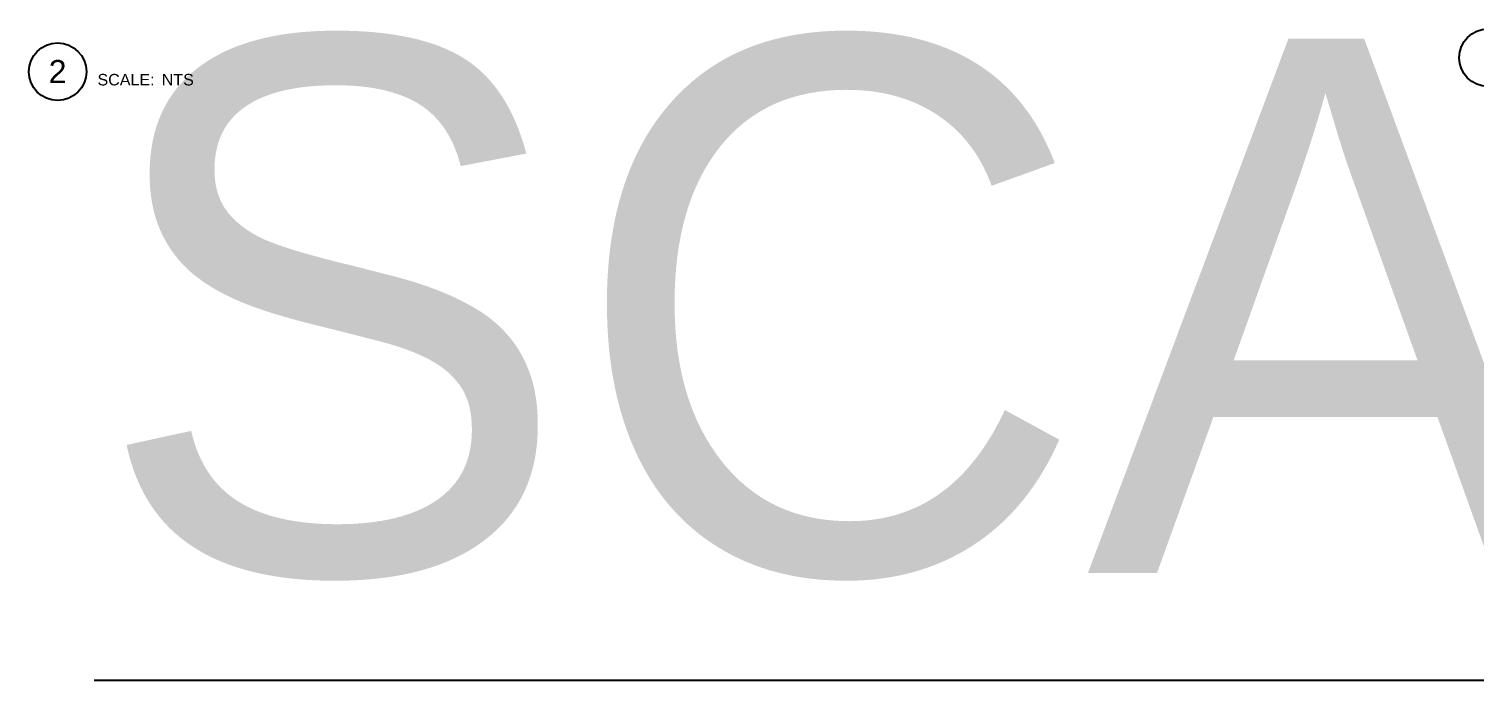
# Paper-space layout 'PV12-03 PCS AUX RACK DETAILS (2)' of a CAD drawing. Header units: feet. Extents: x 5 to 119, y -1 to 23.
# Drawn here: x 7.26 to 19.83, y -0.86 to 4.8 of the extents above; entities that cross this region are included whole.
import ezdxf
from ezdxf.enums import TextEntityAlignment as Align

# ---------------------------------------------------------------- set-up
doc = ezdxf.new("R2018")
doc.units = ezdxf.units.FT
doc.header["$MEASUREMENT"] = 0
doc.layers.add('G-ANNO-TEXT', color=1, linetype='Continuous')
doc.styles.add('NEI-A', font='arial.ttf')

# ---------------------------------------------------------------- blocks, each defined once
blk = doc.blocks.new('DETAIL_TITLE')
blk.add_circle((0.592, -0.513), 0.25)
at = {"style": 'NEI-A', "flags": 8}
blk.add_attdef('#', text='', height=0.25, dxfattribs=at).set_placement((0.592, -0.511), align=Align.MIDDLE_CENTER)
at = {"lineweight": 30, "flags": 104}
blk.add_attdef('DETAIL_TITLE', text='', height=0.25, dxfattribs=at).set_placement((0.91, -0.525), align=Align.BOTTOM_LEFT)
at = {"style": 'NEI-A'}
for tag, p in [('SCALE:', (0.939, -0.738)), ('1"_=_', (1.547, -0.738))]:
    blk.add_attdef(tag, text='', height=0.109, dxfattribs=at).set_placement(p, align=Align.BOTTOM_LEFT)

psp = doc.layouts.new('PV12-03 PCS AUX RACK DETAILS (2)')

# ---------------------------------------------------------------- block references
at = {"layer": 'G-ANNO-TEXT'}
psp.add_blockref('DETAIL_TITLE', (19.357, 5.059), dxfattribs=at)
ref = psp.add_blockref('DETAIL_TITLE', (6.914, 4.937), dxfattribs=at)
ref.add_attrib('#', '2', dxfattribs={"layer": '0', "height": 0.2, "style": 'NEI-A'}).set_placement((7.506, 4.426), align=Align.MIDDLE_CENTER)
lines = psp.add_mtext('{\\LSCADA RACK ELEVATION DETAIL}', dxfattribs={"layer": '0', "insert": (7.824, 4.712), "char_height": 4.64724, "attachment_point": 1})
ref.add_attrib('DETAIL_TITLE', '', (7.824, 4.712)).embed_mtext(lines)
ref.add_attrib('SCALE:', 'SCALE:', dxfattribs={"layer": '0', "height": 0.1, "style": 'NEI-A'}).set_placement((7.853, 4.405), align=Align.TOP_LEFT)
ref.add_attrib('1"_=_', 'NTS', dxfattribs={"layer": '0', "height": 0.1, "style": 'NEI-A'}).set_placement((8.412, 4.405), align=Align.TOP_LEFT)

doc.saveas('drawing.dxf')
